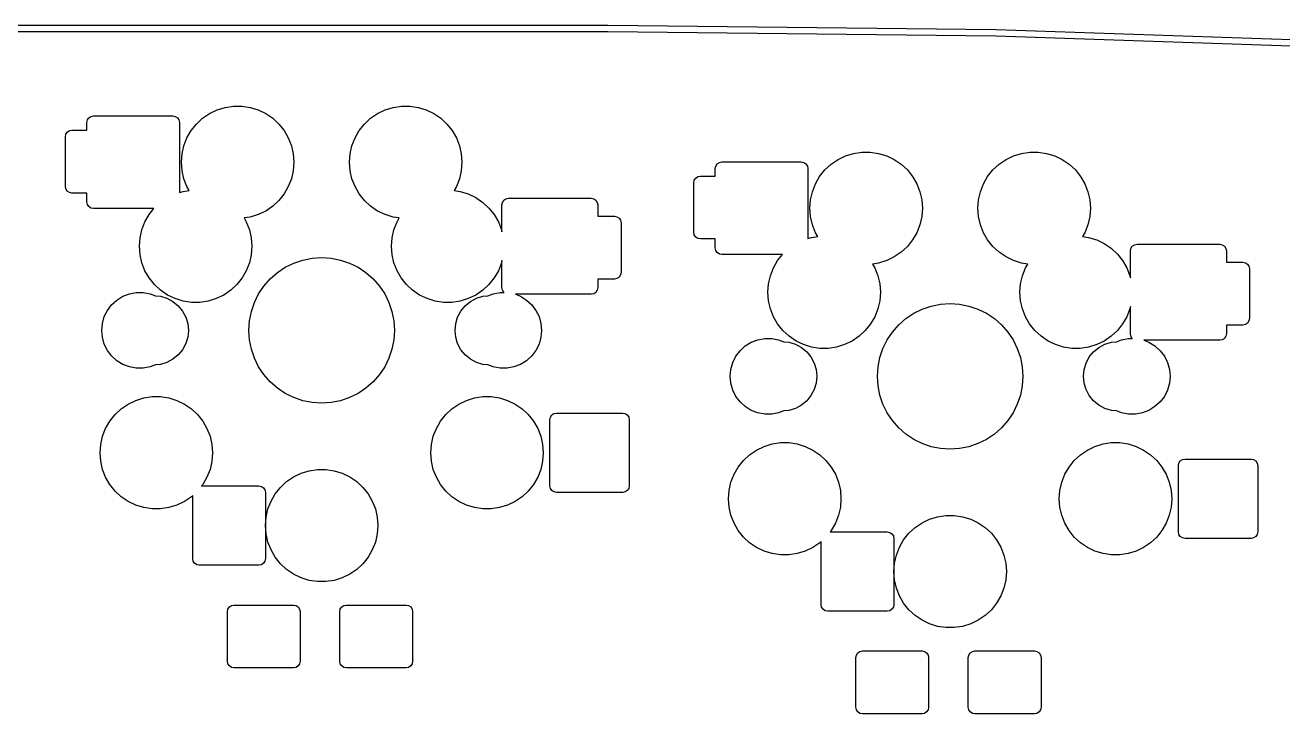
# Model space of a CAD drawing. Extents: x 3.26 to 8.88, y -5.89 to -1.46.
# Drawn here: x 5.891 to 7.388, y -2.276 to -1.456 of the extents above; entities that cross this region are included whole.
import ezdxf

# ---------------------------------------------------------------- set-up
doc = ezdxf.new("R2010")
doc.units = 0
doc.header["$MEASUREMENT"] = 0
doc.layers.add('BLACK', color=7, linetype='CONTINUOUS')

msp = doc.modelspace()

# ---------------------------------------------------------------- linework, layer by layer
at = {"layer": 'BLACK', "linetype": 'CONTINUOUS'}
for p, q in [((5.7652, -1.4562), (6.1749, -1.4562)), ((6.1749, -1.464), (5.7652, -1.464)), ((6.1749, -1.4562), (6.5847, -1.4562)), ((6.5847, -1.464), (6.1749, -1.464)), ((6.5847, -1.4562), (6.5847, -1.4562)), ((6.5847, -1.4562), (6.5847, -1.4562)), ((6.5847, -1.4562), (7.0469, -1.4612)), ((7.0467, -1.4691), (6.5847, -1.464)), ((7.0469, -1.4612), (7.0469, -1.4613)), ((7.0469, -1.4613), (7.047, -1.4612)), ((7.047, -1.4612), (7.4773, -1.4758)), ((7.477, -1.4837), (7.0467, -1.4691)), ((6.1196, -1.557), (6.1292, -1.554)), ((6.1292, -1.554), (6.1391, -1.5525)), ((6.1391, -1.5525), (6.1491, -1.5525)), ((6.1491, -1.5525), (6.159, -1.554)), ((6.159, -1.554), (6.1685, -1.557)), ((6.3196, -1.557), (6.3292, -1.554)), ((6.3292, -1.554), (6.3391, -1.5525)), ((6.3391, -1.5525), (6.3491, -1.5525)), ((6.3491, -1.5525), (6.359, -1.554)), ((6.359, -1.554), (6.3685, -1.557)), ((5.9646, -1.572), (5.9652, -1.569)), ((5.9652, -1.569), (5.9669, -1.5665)), ((5.9669, -1.5665), (5.9694, -1.5648)), ((5.9694, -1.5648), (5.9724, -1.5642)), ((5.9724, -1.5642), (6.0669, -1.5642)), ((6.0669, -1.5642), (6.0699, -1.5648)), ((6.0699, -1.5648), (6.0725, -1.5665)), ((6.0725, -1.5665), (6.0742, -1.569)), ((6.0742, -1.569), (6.0748, -1.572)), ((6.095, -1.5738), (6.1024, -1.567)), ((6.1024, -1.567), (6.1106, -1.5613)), ((6.1106, -1.5613), (6.1196, -1.557)), ((6.1685, -1.557), (6.1776, -1.5613)), ((6.1776, -1.5613), (6.1858, -1.567)), ((6.1858, -1.567), (6.1932, -1.5738)), ((6.295, -1.5738), (6.3024, -1.567)), ((6.3024, -1.567), (6.3106, -1.5613)), ((6.3106, -1.5613), (6.3196, -1.557)), ((6.3685, -1.557), (6.3776, -1.5613)), ((6.3776, -1.5613), (6.3858, -1.567)), ((6.3858, -1.567), (6.3932, -1.5738)), ((5.939, -1.589), (5.9396, -1.586)), ((5.9396, -1.586), (5.9413, -1.5834)), ((5.9413, -1.5834), (5.9438, -1.5817)), ((5.9438, -1.5817), (5.9469, -1.5811)), ((5.9469, -1.5811), (5.9646, -1.5811)), ((5.9646, -1.5811), (5.9646, -1.572)), ((6.0748, -1.572), (6.0748, -1.6554)), ((6.0838, -1.5903), (6.0888, -1.5816)), ((6.0888, -1.5816), (6.095, -1.5738)), ((6.1932, -1.5738), (6.1994, -1.5816)), ((6.1994, -1.5816), (6.2044, -1.5903)), ((6.2838, -1.5903), (6.2888, -1.5816)), ((6.2888, -1.5816), (6.295, -1.5738)), ((6.3932, -1.5738), (6.3994, -1.5816)), ((6.3994, -1.5816), (6.4044, -1.5903)), ((5.939, -1.648), (5.939, -1.589)), ((6.0779, -1.6093), (6.0801, -1.5996)), ((6.0801, -1.5996), (6.0838, -1.5903)), ((6.2044, -1.5903), (6.2081, -1.5996)), ((6.2081, -1.5996), (6.2103, -1.6093)), ((6.2779, -1.6093), (6.2801, -1.5996)), ((6.2801, -1.5996), (6.2838, -1.5903)), ((6.4044, -1.5903), (6.4081, -1.5996)), ((6.4081, -1.5996), (6.4103, -1.6093)), ((6.0772, -1.6193), (6.0779, -1.6093)), ((6.2103, -1.6093), (6.211, -1.6193)), ((6.2772, -1.6193), (6.2779, -1.6093)), ((6.4103, -1.6093), (6.411, -1.6193)), ((6.8504, -1.6217), (6.8587, -1.6161)), ((6.8587, -1.6161), (6.8677, -1.6117)), ((6.8677, -1.6117), (6.8772, -1.6088)), ((6.8772, -1.6088), (6.8871, -1.6073)), ((6.8871, -1.6073), (6.8971, -1.6073)), ((6.8971, -1.6073), (6.907, -1.6088)), ((6.907, -1.6088), (6.9166, -1.6117)), ((6.9166, -1.6117), (6.9256, -1.6161)), ((6.9256, -1.6161), (6.9339, -1.6217)), ((7.0504, -1.6217), (7.0587, -1.6161)), ((7.0587, -1.6161), (7.0677, -1.6117)), ((7.0677, -1.6117), (7.0772, -1.6088)), ((7.0772, -1.6088), (7.0871, -1.6073)), ((7.0871, -1.6073), (7.0971, -1.6073)), ((7.0971, -1.6073), (7.107, -1.6088)), ((7.107, -1.6088), (7.1166, -1.6117)), ((7.1166, -1.6117), (7.1256, -1.6161)), ((7.1256, -1.6161), (7.1339, -1.6217)), ((6.0779, -1.6293), (6.0772, -1.6193)), ((6.0801, -1.639), (6.0779, -1.6293)), ((6.2103, -1.6293), (6.2081, -1.639)), ((6.211, -1.6193), (6.2103, -1.6293)), ((6.2779, -1.6293), (6.2772, -1.6193)), ((6.2801, -1.639), (6.2779, -1.6293)), ((6.4103, -1.6293), (6.4081, -1.639)), ((6.411, -1.6193), (6.4103, -1.6293)), ((6.7126, -1.6268), (6.7132, -1.6238)), ((6.7126, -1.6358), (6.7126, -1.6268)), ((6.7132, -1.6238), (6.7149, -1.6212)), ((6.7149, -1.6212), (6.7175, -1.6195)), ((6.7175, -1.6195), (6.7205, -1.6189)), ((6.7205, -1.6189), (6.815, -1.6189)), ((6.815, -1.6189), (6.818, -1.6195)), ((6.818, -1.6195), (6.8205, -1.6212)), ((6.8205, -1.6212), (6.8222, -1.6238)), ((6.8222, -1.6238), (6.8228, -1.6268)), ((6.8228, -1.6268), (6.8228, -1.7101)), ((6.8368, -1.6363), (6.8431, -1.6285)), ((6.8431, -1.6285), (6.8504, -1.6217)), ((6.9339, -1.6217), (6.9412, -1.6285)), ((6.9412, -1.6285), (6.9474, -1.6363)), ((7.0368, -1.6363), (7.0431, -1.6285)), ((7.0431, -1.6285), (7.0504, -1.6217)), ((7.1339, -1.6217), (7.1412, -1.6285)), ((7.1412, -1.6285), (7.1474, -1.6363)), ((6.0838, -1.6483), (6.0801, -1.639)), ((6.2081, -1.639), (6.2044, -1.6483)), ((6.2838, -1.6483), (6.2801, -1.639)), ((6.4081, -1.639), (6.4044, -1.6483)), ((6.687, -1.6437), (6.6876, -1.6407)), ((6.687, -1.7028), (6.687, -1.6437)), ((6.6876, -1.6407), (6.6893, -1.6381)), ((6.6893, -1.6381), (6.6919, -1.6364)), ((6.6919, -1.6364), (6.6949, -1.6358)), ((6.6949, -1.6358), (6.7126, -1.6358)), ((6.8282, -1.6543), (6.8318, -1.645)), ((6.8318, -1.645), (6.8368, -1.6363)), ((6.9474, -1.6363), (6.9524, -1.645)), ((6.9524, -1.645), (6.9561, -1.6543)), ((7.0282, -1.6543), (7.0318, -1.645)), ((7.0318, -1.645), (7.0368, -1.6363)), ((7.1474, -1.6363), (7.1524, -1.645)), ((7.1524, -1.645), (7.1561, -1.6543)), ((5.9396, -1.651), (5.939, -1.648)), ((5.9413, -1.6536), (5.9396, -1.651)), ((5.9438, -1.6553), (5.9413, -1.6536)), ((5.9469, -1.6559), (5.9438, -1.6553)), ((5.9646, -1.6559), (5.9469, -1.6559)), ((5.9646, -1.6665), (5.9646, -1.6559)), ((6.0748, -1.6554), (6.0792, -1.654)), ((6.0792, -1.654), (6.0865, -1.6529)), ((6.0865, -1.6529), (6.0838, -1.6483)), ((6.1994, -1.657), (6.1932, -1.6648)), ((6.2044, -1.6483), (6.1994, -1.657)), ((6.2888, -1.657), (6.2838, -1.6483)), ((6.295, -1.6648), (6.2888, -1.657)), ((6.4044, -1.6483), (6.4017, -1.6529)), ((6.4017, -1.6529), (6.409, -1.654)), ((6.409, -1.654), (6.4185, -1.657)), ((6.4185, -1.657), (6.4276, -1.6613)), ((6.4276, -1.6613), (6.4358, -1.667)), ((6.8259, -1.664), (6.8282, -1.6543)), ((6.9561, -1.6543), (6.9583, -1.664)), ((7.0259, -1.664), (7.0282, -1.6543)), ((7.1561, -1.6543), (7.1583, -1.664)), ((5.9652, -1.6695), (5.9646, -1.6665)), ((5.9669, -1.6721), (5.9652, -1.6695)), ((5.9694, -1.6738), (5.9669, -1.6721)), ((5.9724, -1.6744), (5.9694, -1.6738)), ((6.0445, -1.6744), (5.9724, -1.6744)), ((6.0388, -1.6816), (6.0445, -1.6744)), ((6.1858, -1.6716), (6.1776, -1.6773)), ((6.1932, -1.6648), (6.1858, -1.6716)), ((6.3024, -1.6716), (6.295, -1.6648)), ((6.3106, -1.6773), (6.3024, -1.6716)), ((6.4358, -1.667), (6.4432, -1.6738)), ((6.4432, -1.6738), (6.4494, -1.6816)), ((6.4587, -1.6701), (6.4593, -1.6671)), ((6.4587, -1.7022), (6.4587, -1.6701)), ((6.4593, -1.6671), (6.461, -1.6645)), ((6.461, -1.6645), (6.4635, -1.6628)), ((6.4635, -1.6628), (6.4665, -1.6622)), ((6.4665, -1.6622), (6.565, -1.6622)), ((6.565, -1.6622), (6.568, -1.6628)), ((6.568, -1.6628), (6.5705, -1.6645)), ((6.5705, -1.6645), (6.5722, -1.6671)), ((6.5722, -1.6671), (6.5728, -1.6701)), ((6.5728, -1.6701), (6.5728, -1.6835)), ((6.8252, -1.674), (6.8259, -1.664)), ((6.8259, -1.684), (6.8252, -1.674)), ((6.9583, -1.664), (6.9591, -1.674)), ((6.9591, -1.674), (6.9583, -1.684)), ((7.0252, -1.674), (7.0259, -1.664)), ((7.0259, -1.684), (7.0252, -1.674)), ((7.1583, -1.664), (7.1591, -1.674)), ((7.1591, -1.674), (7.1583, -1.684)), ((6.0301, -1.6996), (6.0338, -1.6903)), ((6.0338, -1.6903), (6.0388, -1.6816)), ((6.159, -1.6845), (6.1517, -1.6856)), ((6.1517, -1.6856), (6.1544, -1.6903)), ((6.1544, -1.6903), (6.1581, -1.6996)), ((6.1685, -1.6816), (6.159, -1.6845)), ((6.1776, -1.6773), (6.1685, -1.6816)), ((6.3196, -1.6816), (6.3106, -1.6773)), ((6.3292, -1.6845), (6.3196, -1.6816)), ((6.3365, -1.6856), (6.3292, -1.6845)), ((6.3301, -1.6996), (6.3338, -1.6903)), ((6.3338, -1.6903), (6.3365, -1.6856)), ((6.4494, -1.6816), (6.4544, -1.6903)), ((6.4544, -1.6903), (6.4581, -1.6996)), ((6.5728, -1.6835), (6.5925, -1.6835)), ((6.5925, -1.6835), (6.5955, -1.6841)), ((6.5955, -1.6841), (6.5981, -1.6858)), ((6.5981, -1.6858), (6.5998, -1.6883)), ((6.5998, -1.6883), (6.6004, -1.6913)), ((6.6004, -1.6913), (6.6004, -1.7504)), ((6.8282, -1.6937), (6.8259, -1.684)), ((6.9583, -1.684), (6.9561, -1.6937)), ((7.0282, -1.6937), (7.0259, -1.684)), ((7.1583, -1.684), (7.1561, -1.6937)), ((6.0279, -1.7093), (6.0301, -1.6996)), ((6.1581, -1.6996), (6.1603, -1.7093)), ((6.3279, -1.7093), (6.3301, -1.6996)), ((6.4581, -1.6996), (6.4587, -1.7022)), ((6.6876, -1.7058), (6.687, -1.7028)), ((6.6893, -1.7083), (6.6876, -1.7058)), ((6.8318, -1.7031), (6.8282, -1.6937)), ((6.8345, -1.7077), (6.8318, -1.7031)), ((6.9524, -1.7031), (6.9474, -1.7117)), ((6.9561, -1.6937), (6.9524, -1.7031)), ((7.0318, -1.7031), (7.0282, -1.6937)), ((7.0368, -1.7117), (7.0318, -1.7031)), ((7.1524, -1.7031), (7.1498, -1.7077)), ((7.1561, -1.6937), (7.1524, -1.7031)), ((6.0272, -1.7193), (6.0279, -1.7093)), ((6.0279, -1.7293), (6.0272, -1.7193)), ((6.1603, -1.7093), (6.161, -1.7193)), ((6.161, -1.7193), (6.1603, -1.7293)), ((6.3272, -1.7193), (6.3279, -1.7093)), ((6.3279, -1.7293), (6.3272, -1.7193)), ((6.6919, -1.71), (6.6893, -1.7083)), ((6.6949, -1.7106), (6.6919, -1.71)), ((6.7126, -1.7106), (6.6949, -1.7106)), ((6.7126, -1.7213), (6.7126, -1.7106)), ((6.7132, -1.7243), (6.7126, -1.7213)), ((6.8228, -1.7101), (6.8272, -1.7088)), ((6.8272, -1.7088), (6.8345, -1.7077)), ((6.9412, -1.7195), (6.9339, -1.7263)), ((6.9474, -1.7117), (6.9412, -1.7195)), ((7.0431, -1.7195), (7.0368, -1.7117)), ((7.0504, -1.7263), (7.0431, -1.7195)), ((7.1498, -1.7077), (7.157, -1.7088)), ((7.157, -1.7088), (7.1666, -1.7117)), ((7.1666, -1.7117), (7.1756, -1.7161)), ((7.1756, -1.7161), (7.1839, -1.7217)), ((7.2073, -1.7218), (7.209, -1.7192)), ((7.209, -1.7192), (7.2116, -1.7175)), ((7.2116, -1.7175), (7.2146, -1.7169)), ((7.2146, -1.7169), (7.313, -1.7169)), ((7.313, -1.7169), (7.316, -1.7175)), ((7.316, -1.7175), (7.3186, -1.7192)), ((7.3186, -1.7192), (7.3203, -1.7218)), ((6.0301, -1.739), (6.0279, -1.7293)), ((6.1603, -1.7293), (6.1581, -1.739)), ((6.2109, -1.7393), (6.2217, -1.7356)), ((6.2217, -1.7356), (6.2328, -1.7334)), ((6.2328, -1.7334), (6.2441, -1.7327)), ((6.2441, -1.7327), (6.2554, -1.7334)), ((6.2554, -1.7334), (6.2665, -1.7356)), ((6.2665, -1.7356), (6.2772, -1.7393)), ((6.3301, -1.739), (6.3279, -1.7293)), ((6.4587, -1.7363), (6.4581, -1.739)), ((6.4587, -1.7685), (6.4587, -1.7363)), ((6.7149, -1.7268), (6.7132, -1.7243)), ((6.7175, -1.7285), (6.7149, -1.7268)), ((6.7205, -1.7291), (6.7175, -1.7285)), ((6.7926, -1.7291), (6.7205, -1.7291)), ((6.7818, -1.745), (6.7868, -1.7363)), ((6.7868, -1.7363), (6.7926, -1.7291)), ((6.9166, -1.7363), (6.907, -1.7393)), ((6.9256, -1.732), (6.9166, -1.7363)), ((6.9339, -1.7263), (6.9256, -1.732)), ((7.0587, -1.732), (7.0504, -1.7263)), ((7.0677, -1.7363), (7.0587, -1.732)), ((7.0772, -1.7393), (7.0677, -1.7363)), ((7.1839, -1.7217), (7.1912, -1.7285)), ((7.1912, -1.7285), (7.1974, -1.7363)), ((7.1974, -1.7363), (7.2024, -1.745)), ((7.2067, -1.7248), (7.2073, -1.7218)), ((7.2067, -1.757), (7.2067, -1.7248)), ((7.3203, -1.7218), (7.3209, -1.7248)), ((7.3209, -1.7248), (7.3209, -1.7382)), ((6.0338, -1.7483), (6.0301, -1.739)), ((6.0388, -1.757), (6.0338, -1.7483)), ((6.1544, -1.7483), (6.1494, -1.757)), ((6.1581, -1.739), (6.1544, -1.7483)), ((6.1828, -1.758), (6.1914, -1.7506)), ((6.1914, -1.7506), (6.2008, -1.7443)), ((6.2008, -1.7443), (6.2109, -1.7393)), ((6.2772, -1.7393), (6.2874, -1.7443)), ((6.2874, -1.7443), (6.2968, -1.7506)), ((6.2968, -1.7506), (6.3053, -1.758)), ((6.3338, -1.7483), (6.3301, -1.739)), ((6.3388, -1.757), (6.3338, -1.7483)), ((6.4544, -1.7483), (6.4494, -1.757)), ((6.4581, -1.739), (6.4544, -1.7483)), ((6.6004, -1.7504), (6.5998, -1.7534)), ((6.7782, -1.7543), (6.7818, -1.745)), ((6.907, -1.7393), (6.8998, -1.7404)), ((6.8998, -1.7404), (6.9024, -1.745)), ((6.9024, -1.745), (6.9061, -1.7543)), ((7.0845, -1.7404), (7.0772, -1.7393)), ((7.0782, -1.7543), (7.0818, -1.745)), ((7.0818, -1.745), (7.0845, -1.7404)), ((7.2024, -1.745), (7.2061, -1.7543)), ((7.3209, -1.7382), (7.3406, -1.7382)), ((7.3406, -1.7382), (7.3436, -1.7388)), ((7.3436, -1.7388), (7.3461, -1.7405)), ((7.3461, -1.7405), (7.3478, -1.743)), ((7.3478, -1.743), (7.3484, -1.7461)), ((7.3484, -1.7461), (7.3484, -1.8051)), ((6.045, -1.7648), (6.0388, -1.757)), ((6.0524, -1.7716), (6.045, -1.7648)), ((6.1432, -1.7648), (6.1358, -1.7716)), ((6.1494, -1.757), (6.1432, -1.7648)), ((6.1754, -1.7666), (6.1828, -1.758)), ((6.3053, -1.758), (6.3128, -1.7666)), ((6.345, -1.7648), (6.3388, -1.757)), ((6.3524, -1.7716), (6.345, -1.7648)), ((6.4432, -1.7648), (6.4358, -1.7716)), ((6.4494, -1.757), (6.4432, -1.7648)), ((6.5925, -1.7583), (6.5728, -1.7583)), ((6.5728, -1.7583), (6.5728, -1.7685)), ((6.5955, -1.7577), (6.5925, -1.7583)), ((6.5981, -1.756), (6.5955, -1.7577)), ((6.5998, -1.7534), (6.5981, -1.756)), ((6.7752, -1.774), (6.7759, -1.764)), ((6.7759, -1.764), (6.7782, -1.7543)), ((6.9061, -1.7543), (6.9083, -1.764)), ((6.9083, -1.764), (6.9091, -1.774)), ((7.0752, -1.774), (7.0759, -1.764)), ((7.0759, -1.764), (7.0782, -1.7543)), ((7.2061, -1.7543), (7.2067, -1.757)), ((6.0003, -1.7832), (6.0074, -1.7788)), ((6.0074, -1.7788), (6.0152, -1.7757)), ((6.0152, -1.7757), (6.0234, -1.7742)), ((6.0234, -1.7742), (6.0317, -1.7742)), ((6.0317, -1.7742), (6.0399, -1.7757)), ((6.0399, -1.7757), (6.0462, -1.7782)), ((6.0462, -1.7782), (6.0522, -1.7787)), ((6.0522, -1.7787), (6.0599, -1.7811)), ((6.0606, -1.7773), (6.0524, -1.7716)), ((6.0599, -1.7811), (6.0671, -1.7849)), ((6.0696, -1.7816), (6.0606, -1.7773)), ((6.1276, -1.7773), (6.1185, -1.7816)), ((6.1358, -1.7716), (6.1276, -1.7773)), ((6.1641, -1.7861), (6.1691, -1.776)), ((6.1691, -1.776), (6.1754, -1.7666)), ((6.3128, -1.7666), (6.3191, -1.776)), ((6.3191, -1.776), (6.3241, -1.7861)), ((6.3606, -1.7773), (6.3524, -1.7716)), ((6.3696, -1.7816), (6.3606, -1.7773)), ((6.4276, -1.7773), (6.4185, -1.7816)), ((6.4211, -1.7849), (6.4283, -1.7811)), ((6.4358, -1.7716), (6.4276, -1.7773)), ((6.4283, -1.7811), (6.436, -1.7787)), ((6.436, -1.7787), (6.442, -1.7782)), ((6.442, -1.7782), (6.4482, -1.7757)), ((6.4482, -1.7757), (6.4565, -1.7742)), ((6.4565, -1.7742), (6.4612, -1.7742)), ((6.4593, -1.7715), (6.4587, -1.7685)), ((6.461, -1.7741), (6.4593, -1.7715)), ((6.4612, -1.7742), (6.461, -1.7741)), ((6.565, -1.7764), (6.4747, -1.7764)), ((6.4747, -1.7764), (6.4808, -1.7788)), ((6.4808, -1.7788), (6.4879, -1.7832)), ((6.568, -1.7758), (6.565, -1.7764)), ((6.5705, -1.7741), (6.568, -1.7758)), ((6.5722, -1.7715), (6.5705, -1.7741)), ((6.5728, -1.7685), (6.5722, -1.7715)), ((6.7759, -1.784), (6.7752, -1.774)), ((6.9091, -1.774), (6.9083, -1.784)), ((7.0759, -1.784), (7.0752, -1.774)), ((5.9853, -1.8029), (5.9891, -1.7955)), ((5.9891, -1.7955), (5.9941, -1.7888)), ((5.9941, -1.7888), (6.0003, -1.7832)), ((6.0671, -1.7849), (6.0733, -1.7901)), ((6.0792, -1.7845), (6.0696, -1.7816)), ((6.0733, -1.7901), (6.0785, -1.7963)), ((6.0785, -1.7963), (6.0823, -1.8035)), ((6.0891, -1.786), (6.0792, -1.7845)), ((6.0991, -1.786), (6.0891, -1.786)), ((6.109, -1.7845), (6.0991, -1.786)), ((6.1185, -1.7816), (6.109, -1.7845)), ((6.1604, -1.7969), (6.1641, -1.7861)), ((6.3241, -1.7861), (6.3278, -1.7969)), ((6.3792, -1.7845), (6.3696, -1.7816)), ((6.3891, -1.786), (6.3792, -1.7845)), ((6.3991, -1.786), (6.3891, -1.786)), ((6.409, -1.7845), (6.3991, -1.786)), ((6.4059, -1.8035), (6.4097, -1.7963)), ((6.4185, -1.7816), (6.409, -1.7845)), ((6.4097, -1.7963), (6.4149, -1.7901)), ((6.4149, -1.7901), (6.4211, -1.7849)), ((6.4879, -1.7832), (6.4941, -1.7888)), ((6.4941, -1.7888), (6.4991, -1.7955)), ((6.4991, -1.7955), (6.5028, -1.8029)), ((6.7782, -1.7937), (6.7759, -1.784)), ((6.7818, -1.8031), (6.7782, -1.7937)), ((6.9061, -1.7937), (6.9024, -1.8031)), ((6.9083, -1.784), (6.9061, -1.7937)), ((6.9488, -1.799), (6.959, -1.794)), ((6.959, -1.794), (6.9697, -1.7904)), ((6.9697, -1.7904), (6.9808, -1.7881)), ((6.9808, -1.7881), (6.9921, -1.7874)), ((6.9921, -1.7874), (7.0034, -1.7881)), ((7.0034, -1.7881), (7.0145, -1.7904)), ((7.0145, -1.7904), (7.0253, -1.794)), ((7.0253, -1.794), (7.0354, -1.799)), ((7.0782, -1.7937), (7.0759, -1.784)), ((7.0818, -1.8031), (7.0782, -1.7937)), ((7.2061, -1.7937), (7.2024, -1.8031)), ((7.2067, -1.7911), (7.2061, -1.7937)), ((7.2067, -1.8232), (7.2067, -1.7911)), ((5.9823, -1.8193), (5.9831, -1.811)), ((5.9831, -1.811), (5.9853, -1.8029)), ((6.0823, -1.8035), (6.0846, -1.8112)), ((6.0846, -1.8112), (6.0854, -1.8193)), ((6.1575, -1.8193), (6.1582, -1.808)), ((6.1582, -1.808), (6.1604, -1.7969)), ((6.3278, -1.7969), (6.33, -1.808)), ((6.33, -1.808), (6.3307, -1.8193)), ((6.4028, -1.8193), (6.4036, -1.8112)), ((6.4036, -1.8112), (6.4059, -1.8035)), ((6.5028, -1.8029), (6.5051, -1.811)), ((6.5051, -1.811), (6.5059, -1.8193)), ((6.7868, -1.8117), (6.7818, -1.8031)), ((6.9024, -1.8031), (6.8974, -1.8117)), ((6.9309, -1.8128), (6.9394, -1.8053)), ((6.9394, -1.8053), (6.9488, -1.799)), ((7.0354, -1.799), (7.0449, -1.8053)), ((7.0449, -1.8053), (7.0534, -1.8128)), ((7.0868, -1.8117), (7.0818, -1.8031)), ((7.2024, -1.8031), (7.1974, -1.8117)), ((7.3461, -1.8107), (7.3436, -1.8124)), ((7.3478, -1.8081), (7.3461, -1.8107)), ((7.3484, -1.8051), (7.3478, -1.8081)), ((5.9831, -1.8276), (5.9823, -1.8193)), ((6.0854, -1.8193), (6.0846, -1.8274)), ((6.1582, -1.8306), (6.1575, -1.8193)), ((6.3307, -1.8193), (6.33, -1.8306)), ((6.4036, -1.8274), (6.4028, -1.8193)), ((6.5059, -1.8193), (6.5051, -1.8276)), ((6.7931, -1.8195), (6.7868, -1.8117)), ((6.8004, -1.8263), (6.7931, -1.8195)), ((6.8912, -1.8195), (6.8839, -1.8263)), ((6.8974, -1.8117), (6.8912, -1.8195)), ((6.9171, -1.8307), (6.9234, -1.8213)), ((6.9234, -1.8213), (6.9309, -1.8128)), ((7.0534, -1.8128), (7.0608, -1.8213)), ((7.0608, -1.8213), (7.0671, -1.8307)), ((7.0931, -1.8195), (7.0868, -1.8117)), ((7.1004, -1.8263), (7.0931, -1.8195)), ((7.1912, -1.8195), (7.1839, -1.8263)), ((7.1974, -1.8117), (7.1912, -1.8195)), ((7.2073, -1.8262), (7.2067, -1.8232)), ((7.209, -1.8288), (7.2073, -1.8262)), ((7.3203, -1.8262), (7.3186, -1.8288)), ((7.3209, -1.8232), (7.3203, -1.8262)), ((7.3406, -1.813), (7.3209, -1.813)), ((7.3209, -1.813), (7.3209, -1.8232)), ((7.3436, -1.8124), (7.3406, -1.813)), ((5.9853, -1.8356), (5.9831, -1.8276)), ((5.9891, -1.8431), (5.9853, -1.8356)), ((6.0823, -1.8351), (6.0785, -1.8423)), ((6.0846, -1.8274), (6.0823, -1.8351)), ((6.1604, -1.8417), (6.1582, -1.8306)), ((6.33, -1.8306), (6.3278, -1.8417)), ((6.4059, -1.8351), (6.4036, -1.8274)), ((6.4097, -1.8423), (6.4059, -1.8351)), ((6.5028, -1.8356), (6.4991, -1.8431)), ((6.5051, -1.8276), (6.5028, -1.8356)), ((6.7421, -1.8435), (6.7483, -1.8379)), ((6.7483, -1.8379), (6.7554, -1.8335)), ((6.7554, -1.8335), (6.7632, -1.8305)), ((6.7632, -1.8305), (6.7714, -1.8289)), ((6.7714, -1.8289), (6.7798, -1.8289)), ((6.7798, -1.8289), (6.788, -1.8305)), ((6.788, -1.8305), (6.7942, -1.8329)), ((6.7942, -1.8329), (6.8002, -1.8335)), ((6.8002, -1.8335), (6.8079, -1.8358)), ((6.8087, -1.832), (6.8004, -1.8263)), ((6.8079, -1.8358), (6.8151, -1.8396)), ((6.8177, -1.8363), (6.8087, -1.832)), ((6.8151, -1.8396), (6.8214, -1.8448)), ((6.8272, -1.8393), (6.8177, -1.8363)), ((6.8371, -1.8408), (6.8272, -1.8393)), ((6.8471, -1.8408), (6.8371, -1.8408)), ((6.857, -1.8393), (6.8471, -1.8408)), ((6.8666, -1.8363), (6.857, -1.8393)), ((6.8756, -1.832), (6.8666, -1.8363)), ((6.8839, -1.8263), (6.8756, -1.832)), ((6.9085, -1.8516), (6.9121, -1.8409)), ((6.9121, -1.8409), (6.9171, -1.8307)), ((7.0671, -1.8307), (7.0721, -1.8409)), ((7.0721, -1.8409), (7.0758, -1.8516)), ((7.1087, -1.832), (7.1004, -1.8263)), ((7.1177, -1.8363), (7.1087, -1.832)), ((7.1272, -1.8393), (7.1177, -1.8363)), ((7.1371, -1.8408), (7.1272, -1.8393)), ((7.1471, -1.8408), (7.1371, -1.8408)), ((7.157, -1.8393), (7.1471, -1.8408)), ((7.1666, -1.8363), (7.157, -1.8393)), ((7.1629, -1.8448), (7.1692, -1.8396)), ((7.1756, -1.832), (7.1666, -1.8363)), ((7.1692, -1.8396), (7.1763, -1.8358)), ((7.1839, -1.8263), (7.1756, -1.832)), ((7.1763, -1.8358), (7.1841, -1.8335)), ((7.1841, -1.8335), (7.19, -1.8329)), ((7.19, -1.8329), (7.1963, -1.8305)), ((7.1963, -1.8305), (7.2045, -1.8289)), ((7.2045, -1.8289), (7.2092, -1.8289)), ((7.2092, -1.8289), (7.209, -1.8288)), ((7.313, -1.8311), (7.2227, -1.8311)), ((7.2227, -1.8311), (7.2288, -1.8335)), ((7.2288, -1.8335), (7.2359, -1.8379)), ((7.2359, -1.8379), (7.2421, -1.8435)), ((7.316, -1.8305), (7.313, -1.8311)), ((7.3186, -1.8288), (7.316, -1.8305)), ((5.9941, -1.8498), (5.9891, -1.8431)), ((6.0003, -1.8554), (5.9941, -1.8498)), ((6.0074, -1.8598), (6.0003, -1.8554)), ((6.0671, -1.8537), (6.0599, -1.8575)), ((6.0733, -1.8485), (6.0671, -1.8537)), ((6.0785, -1.8423), (6.0733, -1.8485)), ((6.1641, -1.8524), (6.1604, -1.8417)), ((6.1691, -1.8626), (6.1641, -1.8524)), ((6.3241, -1.8524), (6.3191, -1.8626)), ((6.3278, -1.8417), (6.3241, -1.8524)), ((6.4149, -1.8485), (6.4097, -1.8423)), ((6.4211, -1.8537), (6.4149, -1.8485)), ((6.4283, -1.8575), (6.4211, -1.8537)), ((6.4879, -1.8554), (6.4808, -1.8598)), ((6.4941, -1.8498), (6.4879, -1.8554)), ((6.4991, -1.8431), (6.4941, -1.8498)), ((6.7334, -1.8577), (6.7371, -1.8502)), ((6.7371, -1.8502), (6.7421, -1.8435)), ((6.8214, -1.8448), (6.8265, -1.851)), ((6.8265, -1.851), (6.8303, -1.8582)), ((6.9063, -1.8627), (6.9085, -1.8516)), ((7.0758, -1.8516), (7.078, -1.8627)), ((7.1539, -1.8582), (7.1578, -1.851)), ((7.1578, -1.851), (7.1629, -1.8448)), ((7.2421, -1.8435), (7.2472, -1.8502)), ((7.2472, -1.8502), (7.2509, -1.8577)), ((6.0152, -1.8628), (6.0074, -1.8598)), ((6.0234, -1.8644), (6.0152, -1.8628)), ((6.0317, -1.8644), (6.0234, -1.8644)), ((6.0399, -1.8628), (6.0317, -1.8644)), ((6.0462, -1.8604), (6.0399, -1.8628)), ((6.0522, -1.8598), (6.0462, -1.8604)), ((6.0599, -1.8575), (6.0522, -1.8598)), ((6.1754, -1.872), (6.1691, -1.8626)), ((6.3191, -1.8626), (6.3128, -1.872)), ((6.436, -1.8598), (6.4283, -1.8575)), ((6.442, -1.8604), (6.436, -1.8598)), ((6.4482, -1.8628), (6.442, -1.8604)), ((6.4565, -1.8644), (6.4482, -1.8628)), ((6.4648, -1.8644), (6.4565, -1.8644)), ((6.473, -1.8628), (6.4648, -1.8644)), ((6.4808, -1.8598), (6.473, -1.8628)), ((6.7303, -1.874), (6.7311, -1.8657)), ((6.7311, -1.8657), (6.7334, -1.8577)), ((6.8303, -1.8582), (6.8327, -1.866)), ((6.8327, -1.866), (6.8335, -1.874)), ((6.9055, -1.874), (6.9063, -1.8627)), ((7.078, -1.8627), (7.0787, -1.874)), ((7.1508, -1.874), (7.1516, -1.866)), ((7.1516, -1.866), (7.1539, -1.8582)), ((7.2509, -1.8577), (7.2532, -1.8657)), ((7.2532, -1.8657), (7.2539, -1.874)), ((6.1828, -1.8805), (6.1754, -1.872)), ((6.1914, -1.888), (6.1828, -1.8805)), ((6.3053, -1.8805), (6.2968, -1.888)), ((6.3128, -1.872), (6.3053, -1.8805)), ((6.7311, -1.8823), (6.7303, -1.874)), ((6.7334, -1.8904), (6.7311, -1.8823)), ((6.8327, -1.8821), (6.8303, -1.8898)), ((6.8335, -1.874), (6.8327, -1.8821)), ((6.9063, -1.8853), (6.9055, -1.874)), ((6.9085, -1.8964), (6.9063, -1.8853)), ((7.078, -1.8853), (7.0758, -1.8964)), ((7.0787, -1.874), (7.078, -1.8853)), ((7.1516, -1.8821), (7.1508, -1.874)), ((7.1539, -1.8898), (7.1516, -1.8821)), ((7.2532, -1.8823), (7.2509, -1.8904)), ((7.2539, -1.874), (7.2532, -1.8823)), ((6.0228, -1.9027), (6.0324, -1.8997)), ((6.0324, -1.8997), (6.0422, -1.8982)), ((6.0422, -1.8982), (6.0522, -1.8982)), ((6.0522, -1.8982), (6.0621, -1.8997)), ((6.0621, -1.8997), (6.0717, -1.9027)), ((6.2008, -1.8943), (6.1914, -1.888)), ((6.2109, -1.8993), (6.2008, -1.8943)), ((6.2217, -1.903), (6.2109, -1.8993)), ((6.2772, -1.8993), (6.2665, -1.903)), ((6.2874, -1.8943), (6.2772, -1.8993)), ((6.2968, -1.888), (6.2874, -1.8943)), ((6.4165, -1.9027), (6.4261, -1.8997)), ((6.4261, -1.8997), (6.4359, -1.8982)), ((6.4359, -1.8982), (6.4459, -1.8982)), ((6.4459, -1.8982), (6.4558, -1.8997)), ((6.4558, -1.8997), (6.4654, -1.9027)), ((6.7371, -1.8979), (6.7334, -1.8904)), ((6.7421, -1.9045), (6.7371, -1.8979)), ((6.8265, -1.897), (6.8214, -1.9032)), ((6.8303, -1.8898), (6.8265, -1.897)), ((6.9121, -1.9072), (6.9085, -1.8964)), ((7.0758, -1.8964), (7.0721, -1.9072)), ((7.1578, -1.897), (7.1539, -1.8898)), ((7.1629, -1.9032), (7.1578, -1.897)), ((7.2472, -1.8979), (7.2421, -1.9045)), ((7.2509, -1.8904), (7.2472, -1.8979)), ((5.9982, -1.9194), (6.0055, -1.9126)), ((6.0055, -1.9126), (6.0138, -1.907)), ((6.0138, -1.907), (6.0228, -1.9027)), ((6.0717, -1.9027), (6.0807, -1.907)), ((6.0807, -1.907), (6.089, -1.9126)), ((6.089, -1.9126), (6.0963, -1.9194)), ((6.2328, -1.9052), (6.2217, -1.903)), ((6.2441, -1.9059), (6.2328, -1.9052)), ((6.2554, -1.9052), (6.2441, -1.9059)), ((6.2665, -1.903), (6.2554, -1.9052)), ((6.3919, -1.9194), (6.3992, -1.9126)), ((6.3992, -1.9126), (6.4075, -1.907)), ((6.4075, -1.907), (6.4165, -1.9027)), ((6.4654, -1.9027), (6.4744, -1.907)), ((6.4744, -1.907), (6.4827, -1.9126)), ((6.4827, -1.9126), (6.49, -1.9194)), ((6.7483, -1.9101), (6.7421, -1.9045)), ((6.7554, -1.9145), (6.7483, -1.9101)), ((6.7632, -1.9176), (6.7554, -1.9145)), ((6.7942, -1.9151), (6.788, -1.9176)), ((6.8002, -1.9146), (6.7942, -1.9151)), ((6.8079, -1.9122), (6.8002, -1.9146)), ((6.8151, -1.9084), (6.8079, -1.9122)), ((6.8214, -1.9032), (6.8151, -1.9084)), ((6.9171, -1.9173), (6.9121, -1.9072)), ((7.0721, -1.9072), (7.0671, -1.9173)), ((7.1692, -1.9084), (7.1629, -1.9032)), ((7.1763, -1.9122), (7.1692, -1.9084)), ((7.1841, -1.9146), (7.1763, -1.9122)), ((7.19, -1.9151), (7.1841, -1.9146)), ((7.1963, -1.9176), (7.19, -1.9151)), ((7.2288, -1.9145), (7.2211, -1.9176)), ((7.2359, -1.9101), (7.2288, -1.9145)), ((7.2421, -1.9045), (7.2359, -1.9101)), ((5.9869, -1.9359), (5.9919, -1.9273)), ((5.9919, -1.9273), (5.9982, -1.9194)), ((6.0963, -1.9194), (6.1025, -1.9273)), ((6.1025, -1.9273), (6.1075, -1.9359)), ((6.3806, -1.9359), (6.3856, -1.9273)), ((6.3856, -1.9273), (6.3919, -1.9194)), ((6.49, -1.9194), (6.4962, -1.9273)), ((6.4962, -1.9273), (6.5012, -1.9359)), ((6.5157, -1.9256), (6.5163, -1.9226)), ((6.5157, -2.0043), (6.5157, -1.9256)), ((6.5163, -1.9226), (6.5181, -1.92)), ((6.5181, -1.92), (6.5206, -1.9183)), ((6.5206, -1.9183), (6.5236, -1.9177)), ((6.5236, -1.9177), (6.6024, -1.9177)), ((6.6024, -1.9177), (6.6054, -1.9183)), ((6.6054, -1.9183), (6.6079, -1.92)), ((6.6079, -1.92), (6.6096, -1.9226)), ((6.6096, -1.9226), (6.6102, -1.9256)), ((6.6102, -1.9256), (6.6102, -2.0043)), ((6.7714, -1.9191), (6.7632, -1.9176)), ((6.7798, -1.9191), (6.7714, -1.9191)), ((6.788, -1.9176), (6.7798, -1.9191)), ((6.9234, -1.9267), (6.9171, -1.9173)), ((6.9309, -1.9353), (6.9234, -1.9267)), ((7.0608, -1.9267), (7.0534, -1.9353)), ((7.0671, -1.9173), (7.0608, -1.9267)), ((7.2045, -1.9191), (7.1963, -1.9176)), ((7.2128, -1.9191), (7.2045, -1.9191)), ((7.2211, -1.9176), (7.2128, -1.9191)), ((5.9811, -1.955), (5.9833, -1.9452)), ((5.9833, -1.9452), (5.9869, -1.9359)), ((6.1075, -1.9359), (6.1112, -1.9452)), ((6.1112, -1.9452), (6.1134, -1.955)), ((6.3748, -1.955), (6.377, -1.9452)), ((6.377, -1.9452), (6.3806, -1.9359)), ((6.5012, -1.9359), (6.5049, -1.9452)), ((6.5049, -1.9452), (6.5071, -1.955)), ((6.9394, -1.9427), (6.9309, -1.9353)), ((6.9488, -1.949), (6.9394, -1.9427)), ((7.0449, -1.9427), (7.0354, -1.949)), ((7.0534, -1.9353), (7.0449, -1.9427)), ((5.9803, -1.965), (5.9811, -1.955)), ((6.1134, -1.955), (6.1142, -1.965)), ((6.374, -1.965), (6.3748, -1.955)), ((6.5071, -1.955), (6.5079, -1.965)), ((6.7618, -1.9617), (6.7708, -1.9574)), ((6.7708, -1.9574), (6.7804, -1.9544)), ((6.7804, -1.9544), (6.7903, -1.9529)), ((6.7903, -1.9529), (6.8003, -1.9529)), ((6.8003, -1.9529), (6.8102, -1.9544)), ((6.8102, -1.9544), (6.8197, -1.9574)), ((6.8197, -1.9574), (6.8287, -1.9617)), ((6.959, -1.954), (6.9488, -1.949)), ((6.9697, -1.9577), (6.959, -1.954)), ((6.9808, -1.9599), (6.9697, -1.9577)), ((6.9921, -1.9606), (6.9808, -1.9599)), ((7.0034, -1.9599), (6.9921, -1.9606)), ((7.0145, -1.9577), (7.0034, -1.9599)), ((7.0253, -1.954), (7.0145, -1.9577)), ((7.0354, -1.949), (7.0253, -1.954)), ((7.1555, -1.9617), (7.1645, -1.9574)), ((7.1645, -1.9574), (7.1741, -1.9544)), ((7.1741, -1.9544), (7.184, -1.9529)), ((7.184, -1.9529), (7.194, -1.9529)), ((7.194, -1.9529), (7.2039, -1.9544)), ((7.2039, -1.9544), (7.2134, -1.9574)), ((7.2134, -1.9574), (7.2224, -1.9617)), ((5.9811, -1.9749), (5.9803, -1.965)), ((5.9833, -1.9847), (5.9811, -1.9749)), ((6.1134, -1.9749), (6.1112, -1.9847)), ((6.1142, -1.965), (6.1134, -1.9749)), ((6.3748, -1.9749), (6.374, -1.965)), ((6.377, -1.9847), (6.3748, -1.9749)), ((6.5071, -1.9749), (6.5049, -1.9847)), ((6.5079, -1.965), (6.5071, -1.9749)), ((6.74, -1.982), (6.7462, -1.9742)), ((6.7462, -1.9742), (6.7535, -1.9674)), ((6.7535, -1.9674), (6.7618, -1.9617)), ((6.8287, -1.9617), (6.837, -1.9674)), ((6.837, -1.9674), (6.8443, -1.9742)), ((6.8443, -1.9742), (6.8506, -1.982)), ((7.1337, -1.982), (7.1399, -1.9742)), ((7.1399, -1.9742), (7.1472, -1.9674)), ((7.1472, -1.9674), (7.1555, -1.9617)), ((7.2224, -1.9617), (7.2307, -1.9674)), ((7.2307, -1.9674), (7.238, -1.9742)), ((7.238, -1.9742), (7.2443, -1.982)), ((7.2644, -1.9773), (7.2661, -1.9747)), ((7.2661, -1.9747), (7.2686, -1.973)), ((7.2686, -1.973), (7.2717, -1.9724)), ((7.2717, -1.9724), (7.3504, -1.9724)), ((7.3504, -1.9724), (7.3534, -1.973)), ((7.3534, -1.973), (7.356, -1.9747)), ((7.356, -1.9747), (7.3577, -1.9773)), ((5.9869, -1.994), (5.9833, -1.9847)), ((6.1112, -1.9847), (6.1075, -1.994)), ((6.2106, -1.9936), (6.2196, -1.9893)), ((6.2196, -1.9893), (6.2292, -1.9863)), ((6.2292, -1.9863), (6.2391, -1.9848)), ((6.2391, -1.9848), (6.2491, -1.9848)), ((6.2491, -1.9848), (6.259, -1.9863)), ((6.259, -1.9863), (6.2685, -1.9893)), ((6.2685, -1.9893), (6.2776, -1.9936)), ((6.3806, -1.994), (6.377, -1.9847)), ((6.5049, -1.9847), (6.5012, -1.994)), ((6.7313, -2), (6.735, -1.9906)), ((6.735, -1.9906), (6.74, -1.982)), ((6.8506, -1.982), (6.8556, -1.9906)), ((6.8556, -1.9906), (6.8592, -2)), ((7.125, -2), (7.1287, -1.9906)), ((7.1287, -1.9906), (7.1337, -1.982)), ((7.2443, -1.982), (7.2493, -1.9906)), ((7.2493, -1.9906), (7.2529, -2)), ((7.2638, -1.9803), (7.2644, -1.9773)), ((7.2638, -2.0591), (7.2638, -1.9803)), ((7.3577, -1.9773), (7.3583, -1.9803)), ((7.3583, -1.9803), (7.3583, -2.0591)), ((5.9919, -2.0027), (5.9869, -1.994)), ((5.9982, -2.0105), (5.9919, -2.0027)), ((6.1025, -2.0027), (6.1012, -2.0043)), ((6.1012, -2.0043), (6.1693, -2.0043)), ((6.1075, -1.994), (6.1025, -2.0027)), ((6.1693, -2.0043), (6.1723, -2.0049)), ((6.1723, -2.0049), (6.1749, -2.0066)), ((6.195, -2.0061), (6.2024, -1.9992)), ((6.2024, -1.9992), (6.2106, -1.9936)), ((6.2776, -1.9936), (6.2858, -1.9992)), ((6.2858, -1.9992), (6.2932, -2.0061)), ((6.3856, -2.0027), (6.3806, -1.994)), ((6.3919, -2.0105), (6.3856, -2.0027)), ((6.4962, -2.0027), (6.49, -2.0105)), ((6.5012, -1.994), (6.4962, -2.0027)), ((6.5163, -2.0073), (6.5157, -2.0043)), ((6.6102, -2.0043), (6.6096, -2.0073)), ((6.7291, -2.0097), (6.7313, -2)), ((6.8592, -2), (6.8615, -2.0097)), ((7.1228, -2.0097), (7.125, -2)), ((7.2529, -2), (7.2552, -2.0097)), ((6.0055, -2.0173), (5.9982, -2.0105)), ((6.0138, -2.0229), (6.0055, -2.0173)), ((6.089, -2.0173), (6.0807, -2.0229)), ((6.0906, -2.0158), (6.089, -2.0173)), ((6.0906, -2.0909), (6.0906, -2.0158)), ((6.1749, -2.0066), (6.1766, -2.0092)), ((6.1766, -2.0092), (6.1772, -2.0122)), ((6.1772, -2.0122), (6.1772, -2.0909)), ((6.1838, -2.0225), (6.1888, -2.0139)), ((6.1888, -2.0139), (6.195, -2.0061)), ((6.2932, -2.0061), (6.2994, -2.0139)), ((6.2994, -2.0139), (6.3044, -2.0225)), ((6.3992, -2.0173), (6.3919, -2.0105)), ((6.4075, -2.0229), (6.3992, -2.0173)), ((6.4827, -2.0173), (6.4744, -2.0229)), ((6.49, -2.0105), (6.4827, -2.0173)), ((6.5181, -2.0099), (6.5163, -2.0073)), ((6.5206, -2.0116), (6.5181, -2.0099)), ((6.5236, -2.0122), (6.5206, -2.0116)), ((6.6024, -2.0122), (6.5236, -2.0122)), ((6.6054, -2.0116), (6.6024, -2.0122)), ((6.6079, -2.0099), (6.6054, -2.0116)), ((6.6096, -2.0073), (6.6079, -2.0099)), ((6.7283, -2.0197), (6.7291, -2.0097)), ((6.7291, -2.0297), (6.7283, -2.0197)), ((6.8615, -2.0097), (6.8622, -2.0197)), ((6.8622, -2.0197), (6.8615, -2.0297)), ((7.122, -2.0197), (7.1228, -2.0097)), ((7.1228, -2.0297), (7.122, -2.0197)), ((7.2552, -2.0097), (7.2559, -2.0197)), ((7.2559, -2.0197), (7.2552, -2.0297)), ((6.0228, -2.0273), (6.0138, -2.0229)), ((6.0324, -2.0302), (6.0228, -2.0273)), ((6.0422, -2.0317), (6.0324, -2.0302)), ((6.0522, -2.0317), (6.0422, -2.0317)), ((6.0621, -2.0302), (6.0522, -2.0317)), ((6.0717, -2.0273), (6.0621, -2.0302)), ((6.0807, -2.0229), (6.0717, -2.0273)), ((6.1779, -2.0416), (6.1801, -2.0318)), ((6.1801, -2.0318), (6.1838, -2.0225)), ((6.3044, -2.0225), (6.3081, -2.0318)), ((6.3081, -2.0318), (6.3103, -2.0416)), ((6.4165, -2.0273), (6.4075, -2.0229)), ((6.4261, -2.0302), (6.4165, -2.0273)), ((6.4359, -2.0317), (6.4261, -2.0302)), ((6.4459, -2.0317), (6.4359, -2.0317)), ((6.4558, -2.0302), (6.4459, -2.0317)), ((6.4654, -2.0273), (6.4558, -2.0302)), ((6.4744, -2.0229), (6.4654, -2.0273)), ((6.7313, -2.0394), (6.7291, -2.0297)), ((6.8615, -2.0297), (6.8592, -2.0394)), ((7.125, -2.0394), (7.1228, -2.0297)), ((7.2552, -2.0297), (7.2529, -2.0394)), ((6.1772, -2.0516), (6.1779, -2.0416)), ((6.3103, -2.0416), (6.311, -2.0516)), ((6.735, -2.0487), (6.7313, -2.0394)), ((6.74, -2.0574), (6.735, -2.0487)), ((6.8556, -2.0487), (6.8506, -2.0574)), ((6.8592, -2.0394), (6.8556, -2.0487)), ((6.9504, -2.054), (6.9587, -2.0483)), ((6.9587, -2.0483), (6.9677, -2.044)), ((6.9677, -2.044), (6.9772, -2.041)), ((6.9772, -2.041), (6.9871, -2.0396)), ((6.9871, -2.0396), (6.9971, -2.0396)), ((6.9971, -2.0396), (7.007, -2.041)), ((7.007, -2.041), (7.0166, -2.044)), ((7.0166, -2.044), (7.0256, -2.0483)), ((7.0256, -2.0483), (7.0339, -2.054)), ((7.1287, -2.0487), (7.125, -2.0394)), ((7.1337, -2.0574), (7.1287, -2.0487)), ((7.2493, -2.0487), (7.2443, -2.0574)), ((7.2529, -2.0394), (7.2493, -2.0487)), ((6.1779, -2.0616), (6.1772, -2.0516)), ((6.1801, -2.0713), (6.1779, -2.0616)), ((6.3103, -2.0616), (6.3081, -2.0713)), ((6.311, -2.0516), (6.3103, -2.0616)), ((6.7462, -2.0652), (6.74, -2.0574)), ((6.7535, -2.072), (6.7462, -2.0652)), ((6.8506, -2.0574), (6.8492, -2.0591)), ((6.8492, -2.0591), (6.9173, -2.0591)), ((6.9173, -2.0591), (6.9203, -2.0597)), ((6.9203, -2.0597), (6.9229, -2.0614)), ((6.9229, -2.0614), (6.9246, -2.0639)), ((6.9246, -2.0639), (6.9252, -2.0669)), ((6.9368, -2.0686), (6.9431, -2.0608)), ((6.9431, -2.0608), (6.9504, -2.054)), ((7.0339, -2.054), (7.0412, -2.0608)), ((7.0412, -2.0608), (7.0474, -2.0686)), ((7.1399, -2.0652), (7.1337, -2.0574)), ((7.1472, -2.072), (7.1399, -2.0652)), ((7.238, -2.0652), (7.2307, -2.072)), ((7.2443, -2.0574), (7.238, -2.0652)), ((7.2644, -2.0621), (7.2638, -2.0591)), ((7.2661, -2.0646), (7.2644, -2.0621)), ((7.2686, -2.0663), (7.2661, -2.0646)), ((7.356, -2.0646), (7.3534, -2.0663)), ((7.3577, -2.0621), (7.356, -2.0646)), ((7.3583, -2.0591), (7.3577, -2.0621)), ((6.1838, -2.0806), (6.1801, -2.0713)), ((6.1888, -2.0893), (6.1838, -2.0806)), ((6.3044, -2.0806), (6.2994, -2.0893)), ((6.3081, -2.0713), (6.3044, -2.0806)), ((6.7618, -2.0776), (6.7535, -2.072)), ((6.7708, -2.082), (6.7618, -2.0776)), ((6.8287, -2.0776), (6.8197, -2.082)), ((6.837, -2.072), (6.8287, -2.0776)), ((6.8386, -2.0705), (6.837, -2.072)), ((6.8386, -2.1457), (6.8386, -2.0705)), ((6.9252, -2.0669), (6.9252, -2.1457)), ((6.9282, -2.0866), (6.9318, -2.0773)), ((6.9318, -2.0773), (6.9368, -2.0686)), ((7.0474, -2.0686), (7.0524, -2.0773)), ((7.0524, -2.0773), (7.0561, -2.0866)), ((7.1555, -2.0776), (7.1472, -2.072)), ((7.1645, -2.082), (7.1555, -2.0776)), ((7.2224, -2.0776), (7.2134, -2.082)), ((7.2307, -2.072), (7.2224, -2.0776)), ((7.2717, -2.0669), (7.2686, -2.0663)), ((7.3504, -2.0669), (7.2717, -2.0669)), ((7.3534, -2.0663), (7.3504, -2.0669)), ((6.0912, -2.094), (6.0906, -2.0909)), ((6.0929, -2.0965), (6.0912, -2.094)), ((6.1766, -2.094), (6.1749, -2.0965)), ((6.1772, -2.0909), (6.1766, -2.094)), ((6.195, -2.0971), (6.1888, -2.0893)), ((6.2994, -2.0893), (6.2932, -2.0971)), ((6.7804, -2.0849), (6.7708, -2.082)), ((6.7903, -2.0864), (6.7804, -2.0849)), ((6.8003, -2.0864), (6.7903, -2.0864)), ((6.8102, -2.0849), (6.8003, -2.0864)), ((6.8197, -2.082), (6.8102, -2.0849)), ((6.9259, -2.0963), (6.9282, -2.0866)), ((7.0561, -2.0866), (7.0583, -2.0963)), ((7.1741, -2.0849), (7.1645, -2.082)), ((7.184, -2.0864), (7.1741, -2.0849)), ((7.194, -2.0864), (7.184, -2.0864)), ((7.2039, -2.0849), (7.194, -2.0864)), ((7.2134, -2.082), (7.2039, -2.0849)), ((6.0954, -2.0982), (6.0929, -2.0965)), ((6.0984, -2.0988), (6.0954, -2.0982)), ((6.1693, -2.0988), (6.0984, -2.0988)), ((6.1723, -2.0982), (6.1693, -2.0988)), ((6.1749, -2.0965), (6.1723, -2.0982)), ((6.2024, -2.1039), (6.195, -2.0971)), ((6.2106, -2.1095), (6.2024, -2.1039)), ((6.2196, -2.1139), (6.2106, -2.1095)), ((6.2776, -2.1095), (6.2685, -2.1139)), ((6.2858, -2.1039), (6.2776, -2.1095)), ((6.2932, -2.0971), (6.2858, -2.1039)), ((6.9252, -2.1063), (6.9259, -2.0963)), ((6.9259, -2.1163), (6.9252, -2.1063)), ((7.0583, -2.0963), (7.0591, -2.1063)), ((7.0591, -2.1063), (7.0583, -2.1163)), ((6.2292, -2.1168), (6.2196, -2.1139)), ((6.2391, -2.1183), (6.2292, -2.1168)), ((6.2491, -2.1183), (6.2391, -2.1183)), ((6.259, -2.1168), (6.2491, -2.1183)), ((6.2685, -2.1139), (6.259, -2.1168)), ((6.9282, -2.126), (6.9259, -2.1163)), ((7.0583, -2.1163), (7.0561, -2.126)), ((6.9318, -2.1353), (6.9282, -2.126)), ((6.9368, -2.144), (6.9318, -2.1353)), ((7.0524, -2.1353), (7.0474, -2.144)), ((7.0561, -2.126), (7.0524, -2.1353)), ((6.1319, -2.1539), (6.1325, -2.1509)), ((6.1319, -2.213), (6.1319, -2.1539)), ((6.1325, -2.1509), (6.1342, -2.1484)), ((6.1342, -2.1484), (6.1368, -2.1467)), ((6.1368, -2.1467), (6.1398, -2.1461)), ((6.1398, -2.1461), (6.2106, -2.1461)), ((6.2106, -2.1461), (6.2136, -2.1467)), ((6.2136, -2.1467), (6.2162, -2.1484)), ((6.2162, -2.1484), (6.2179, -2.1509)), ((6.2179, -2.1509), (6.2185, -2.1539)), ((6.2185, -2.1539), (6.2185, -2.213)), ((6.2657, -2.1539), (6.2663, -2.1509)), ((6.2657, -2.213), (6.2657, -2.1539)), ((6.2663, -2.1509), (6.2681, -2.1484)), ((6.2681, -2.1484), (6.2706, -2.1467)), ((6.2706, -2.1467), (6.2736, -2.1461)), ((6.2736, -2.1461), (6.3445, -2.1461)), ((6.3445, -2.1461), (6.3475, -2.1467)), ((6.3475, -2.1467), (6.3501, -2.1484)), ((6.3501, -2.1484), (6.3518, -2.1509)), ((6.3518, -2.1509), (6.3524, -2.1539)), ((6.3524, -2.1539), (6.3524, -2.213)), ((6.8392, -2.1487), (6.8386, -2.1457)), ((6.8409, -2.1512), (6.8392, -2.1487)), ((6.8434, -2.1529), (6.8409, -2.1512)), ((6.8465, -2.1535), (6.8434, -2.1529)), ((6.9173, -2.1535), (6.8465, -2.1535)), ((6.9203, -2.1529), (6.9173, -2.1535)), ((6.9229, -2.1512), (6.9203, -2.1529)), ((6.9246, -2.1487), (6.9229, -2.1512)), ((6.9252, -2.1457), (6.9246, -2.1487)), ((6.9431, -2.1518), (6.9368, -2.144)), ((6.9504, -2.1586), (6.9431, -2.1518)), ((7.0412, -2.1518), (7.0339, -2.1586)), ((7.0474, -2.144), (7.0412, -2.1518)), ((6.9587, -2.1643), (6.9504, -2.1586)), ((6.9677, -2.1686), (6.9587, -2.1643)), ((6.9772, -2.1716), (6.9677, -2.1686)), ((7.0166, -2.1686), (7.007, -2.1716)), ((7.0256, -2.1643), (7.0166, -2.1686)), ((7.0339, -2.1586), (7.0256, -2.1643)), ((6.9871, -2.173), (6.9772, -2.1716)), ((6.9971, -2.173), (6.9871, -2.173)), ((7.007, -2.1716), (6.9971, -2.173)), ((6.1325, -2.216), (6.1319, -2.213)), ((6.2185, -2.213), (6.2179, -2.216)), ((6.2663, -2.216), (6.2657, -2.213)), ((6.3524, -2.213), (6.3518, -2.216)), ((6.8799, -2.2087), (6.8805, -2.2056)), ((6.8799, -2.2677), (6.8799, -2.2087)), ((6.8805, -2.2056), (6.8822, -2.2031)), ((6.8822, -2.2031), (6.8848, -2.2014)), ((6.8848, -2.2014), (6.8878, -2.2008)), ((6.8878, -2.2008), (6.9587, -2.2008)), ((6.9587, -2.2008), (6.9617, -2.2014)), ((6.9617, -2.2014), (6.9642, -2.2031)), ((6.9642, -2.2031), (6.9659, -2.2056)), ((6.9659, -2.2056), (6.9665, -2.2087)), ((6.9665, -2.2087), (6.9665, -2.2677)), ((7.0138, -2.2087), (7.0144, -2.2056)), ((7.0138, -2.2677), (7.0138, -2.2087)), ((7.0144, -2.2056), (7.0161, -2.2031)), ((7.0161, -2.2031), (7.0186, -2.2014)), ((7.0186, -2.2014), (7.0217, -2.2008)), ((7.0217, -2.2008), (7.0925, -2.2008)), ((7.0925, -2.2008), (7.0955, -2.2014)), ((7.0955, -2.2014), (7.0981, -2.2031)), ((7.0981, -2.2031), (7.0998, -2.2056)), ((7.0998, -2.2056), (7.1004, -2.2087)), ((7.1004, -2.2087), (7.1004, -2.2677)), ((6.1342, -2.2186), (6.1325, -2.216)), ((6.1368, -2.2203), (6.1342, -2.2186)), ((6.1398, -2.2209), (6.1368, -2.2203)), ((6.2106, -2.2209), (6.1398, -2.2209)), ((6.2136, -2.2203), (6.2106, -2.2209)), ((6.2162, -2.2186), (6.2136, -2.2203)), ((6.2179, -2.216), (6.2162, -2.2186)), ((6.2681, -2.2186), (6.2663, -2.216)), ((6.2706, -2.2203), (6.2681, -2.2186)), ((6.2736, -2.2209), (6.2706, -2.2203)), ((6.3445, -2.2209), (6.2736, -2.2209)), ((6.3475, -2.2203), (6.3445, -2.2209)), ((6.3501, -2.2186), (6.3475, -2.2203)), ((6.3518, -2.216), (6.3501, -2.2186)), ((6.8805, -2.2707), (6.8799, -2.2677)), ((6.8822, -2.2733), (6.8805, -2.2707)), ((6.8848, -2.275), (6.8822, -2.2733)), ((6.8878, -2.2756), (6.8848, -2.275)), ((6.9617, -2.275), (6.9587, -2.2756)), ((6.9642, -2.2733), (6.9617, -2.275)), ((6.9659, -2.2707), (6.9642, -2.2733)), ((6.9665, -2.2677), (6.9659, -2.2707)), ((7.0144, -2.2707), (7.0138, -2.2677)), ((7.0161, -2.2733), (7.0144, -2.2707)), ((7.0186, -2.275), (7.0161, -2.2733)), ((7.0217, -2.2756), (7.0186, -2.275)), ((7.0955, -2.275), (7.0925, -2.2756)), ((7.0981, -2.2733), (7.0955, -2.275)), ((7.0998, -2.2707), (7.0981, -2.2733)), ((7.1004, -2.2677), (7.0998, -2.2707)), ((6.9587, -2.2756), (6.8878, -2.2756)), ((7.0925, -2.2756), (7.0217, -2.2756))]:
    msp.add_line(p, q, dxfattribs=at)

doc.saveas('drawing.dxf')
